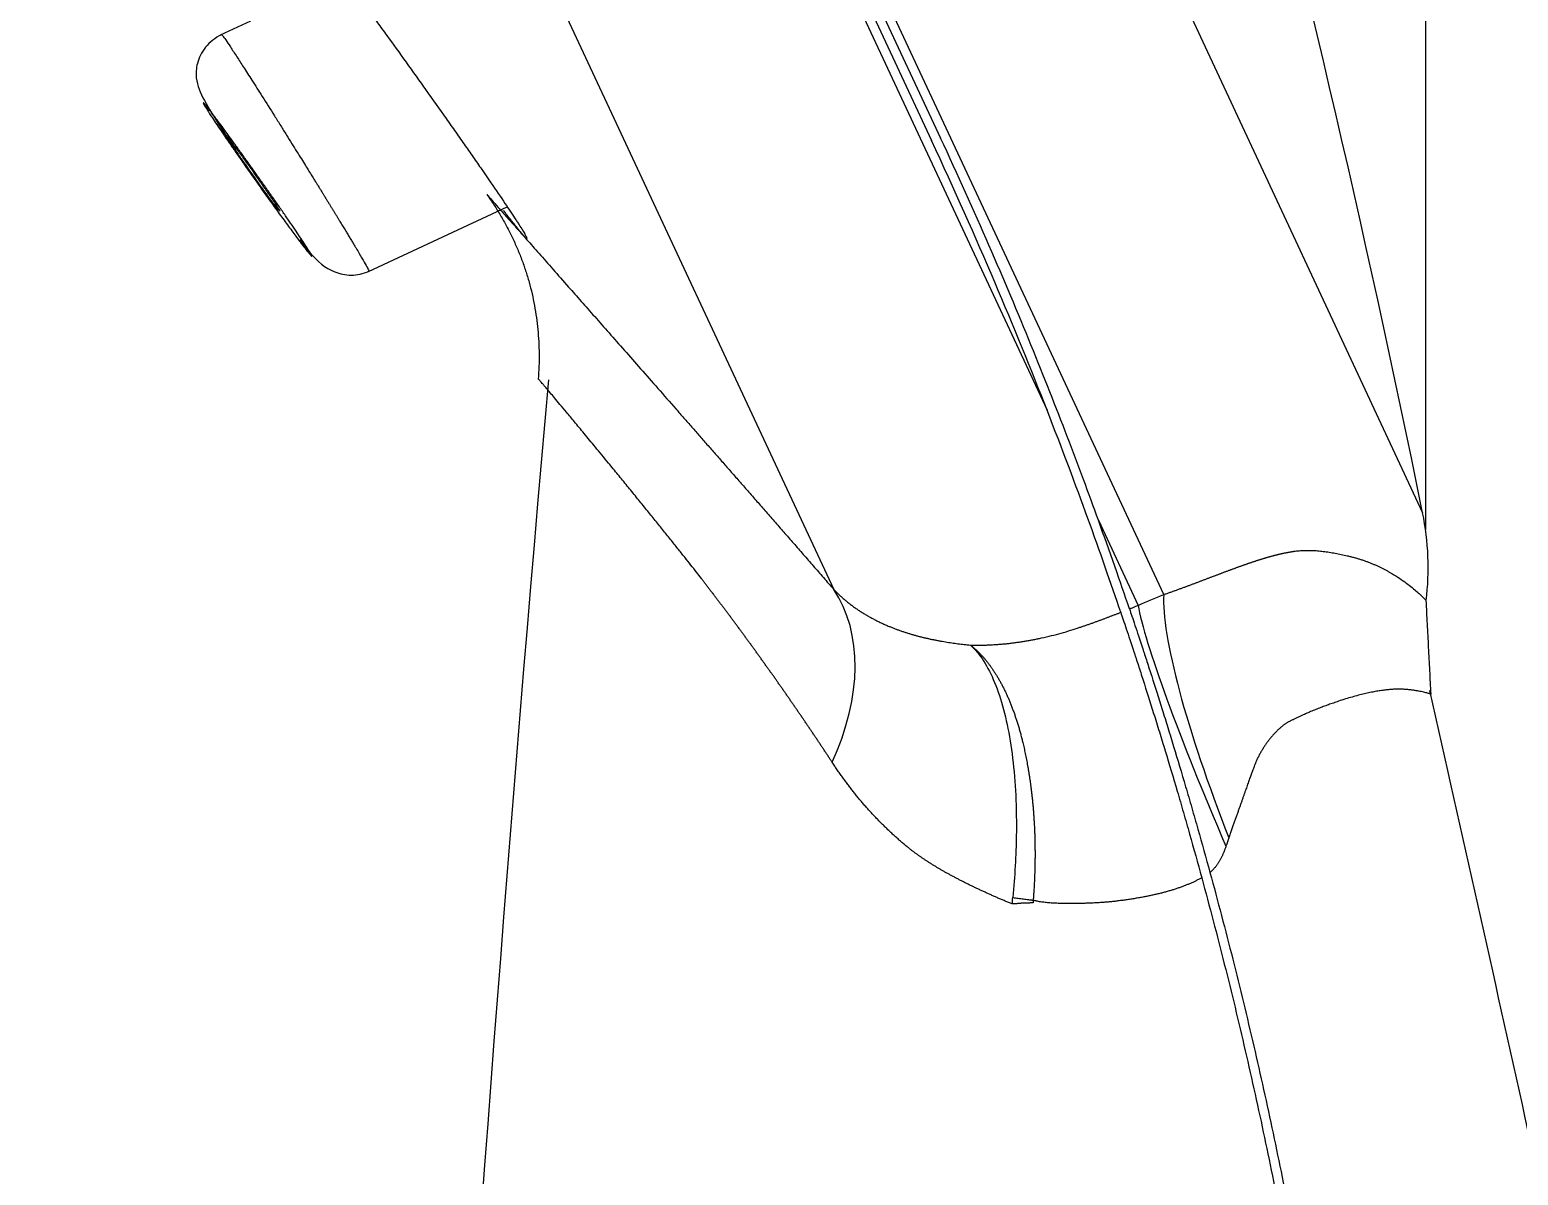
# Model space of a CAD drawing. Header units: millimetres. Extents: x 6110 to 6704, y -2661 to -1821.
# Drawn here: x 6580.166 to 6584.2, y -2181.927 to -2178.821 of the extents above; entities that cross this region are included whole.
import ezdxf

# ---------------------------------------------------------------- set-up
doc = ezdxf.new("R2010")
doc.units = ezdxf.units.MM
doc.header["$LTSCALE"] = 0.1
doc.linetypes.add('HIDDEN2', pattern=[4.7625, 3.175, -1.5875])
doc.layers.add('1', color=4, linetype='HIDDEN2', lineweight=13)
doc.layers.add('DIM', color=3, linetype='Continuous', lineweight=9)

msp = doc.modelspace()

# ---------------------------------------------------------------- hatches: boundary and pattern name
at = {"layer": 'DIM'}
h = msp.add_hatch(dxfattribs=at)
h.set_pattern_fill('ANSI31', color=2)
edge = h.paths.add_edge_path()
edge.add_line((6619.6172, -2595.9805), (6619.6172, -1962.2056))
edge.add_line((6634.6172, -1966.1101), (6619.6172, -1966.1101))
edge.add_line((6634.6172, -2610.9805), (6634.6172, -1966.1101))
edge.add_line((6634.6172, -2610.9805), (6184.4567, -2610.9805))
edge.add_line((6619.6172, -2595.9805), (6184.4567, -2595.9805))
edge.add_line((6184.4567, -2610.9805), (6184.4567, -2595.9805))

# ---------------------------------------------------------------- linework, layer by layer
at = {"layer": '1', "color": 7, "linetype": 'Continuous', "lineweight": -3}
for p, q in [((6571.8778, -2156.0473), (6582.6344, -2179.115)), ((6583.2394, -2180.3526), (6571.9006, -2156.0366)), ((6571.8322, -2156.0685), (6582.9228, -2179.8524)), ((6571.8551, -2156.0578), (6582.61, -2179.1219)), ((6572.8044, -2156.2493), (6583.9407, -2180.131)), ((6571.4142, -2156.8976), (6582.345, -2180.3388)), ((6583.9485, -2174.7181), (6583.9485, -2180.1765)), ((6580.6823, -2178.8365), (6580.6815, -2178.8369)), ((6580.7643, -2178.7982), (6580.6823, -2178.8365)), ((6581.0845, -2179.4765), (6581.4599, -2179.3014)), ((6583.0621, -2180.1511), (6583.1697, -2180.3819))]:
    msp.add_line(p, q, dxfattribs=at)
for centre, radius, start, end in [((6544.7413, -2188.0939), 40, 11.48274, 25), ((6583.2057, -2180.2803), 0.75, 353.2053, 11.4827)]:
    msp.add_arc(centre, radius, start, end, dxfattribs=at)
for centre, major_axis, ratio, start_param, end_param in [((6581.7555, -2180.8), (-0.5657, -0.4924), 0.639145, 2.191927, 3.059711), ((6583.5409, -2180.9992), (-0.2804, 0.6956), 0.161595, 0.317847, 1.523867), ((6583.4712, -2181.0284), (0.2989, -0.6879), 0.080918, 3.456857, 4.686392)]:
    msp.add_ellipse(centre, major_axis=major_axis, ratio=ratio, start_param=start_param, end_param=end_param, dxfattribs=at)
for points, knots in [([(6581.0157, -2178.6762), (6581.0179, -2178.6792), (6581.0201, -2178.6822), (6581.0255, -2178.6893), (6581.0286, -2178.6935), (6581.0349, -2178.702), (6581.0382, -2178.7064), (6581.0549, -2178.729), (6581.0693, -2178.7485), (6581.0924, -2178.7801), (6581.1003, -2178.791), (6581.1126, -2178.8079), (6581.1168, -2178.8136), (6581.1251, -2178.8252), (6581.1294, -2178.831), (6581.1506, -2178.8603), (6581.168, -2178.8845), (6581.1904, -2178.9158), (6581.1949, -2178.9221), (6581.204, -2178.9347), (6581.2086, -2178.9411), (6581.2222, -2178.9602), (6581.2313, -2178.973), (6581.2584, -2179.0111), (6581.2764, -2179.0365), (6581.2988, -2179.0682), (6581.3032, -2179.0745), (6581.3121, -2179.0871), (6581.3164, -2179.0933), (6581.3294, -2179.1118), (6581.3464, -2179.136), (6581.3627, -2179.1593), (6581.3746, -2179.1765), (6581.3785, -2179.1821), (6581.3863, -2179.1934), (6581.3902, -2179.1989), (6581.4091, -2179.2262), (6581.423, -2179.2466), (6581.4359, -2179.2654)], [0, 0, 0, 0, 0.022259, 0.022259, 0.051016, 0.051016, 0.079773, 0.079773, 0.194801, 0.194801, 0.252316, 0.252316, 0.281073, 0.281073, 0.30983, 0.30983, 0.424858, 0.424858, 0.453615, 0.453615, 0.482372, 0.482372, 0.539887, 0.539887, 0.654915, 0.654915, 0.683672, 0.683672, 0.712429, 0.712429, 0.769943, 0.827457, 0.827457, 0.856215, 0.856215, 0.884972, 0.884972, 1, 1, 1, 1]), ([(6580.6862, -2178.8349), (6580.6774, -2178.8391), (6580.6614, -2178.8489), (6580.6418, -2178.8684), (6580.628, -2178.8902), (6580.6174, -2178.9191), (6580.6158, -2178.9532), (6580.6277, -2178.9944), (6580.6569, -2179.0442), (6580.6982, -2179.1099), (6580.7254, -2179.15), (6580.731, -2179.1581)], [0, 0, 0, 0, 0.060859, 0.121411, 0.180332, 0.236905, 0.343507, 0.449457, 0.682178, 0.937207, 1, 1, 1, 1]), ([(6580.6861, -2178.8348), (6580.6861, -2178.8347), (6580.6863, -2178.8345), (6580.6885, -2178.8368), (6580.6964, -2178.8479), (6580.7093, -2178.867), (6580.7259, -2178.8923), (6580.7457, -2178.9229), (6580.7686, -2178.9585), (6580.7966, -2179.0027), (6580.8234, -2179.0451), (6580.8457, -2179.0808), (6580.8615, -2179.1062), (6580.8762, -2179.1298), (6580.8897, -2179.1515), (6580.9019, -2179.1711), (6580.9127, -2179.1886), (6580.9222, -2179.204), (6580.9305, -2179.2171), (6580.9373, -2179.2282), (6580.9429, -2179.2371), (6580.9472, -2179.244), (6580.9503, -2179.2489), (6580.9535, -2179.2542), (6580.9573, -2179.2604), (6580.9621, -2179.2681), (6580.9668, -2179.2757), (6580.9714, -2179.2832), (6580.9759, -2179.2906), (6580.9803, -2179.2978), (6580.9846, -2179.3048), (6580.9888, -2179.3117), (6580.993, -2179.3185), (6580.997, -2179.3251), (6581.0009, -2179.3316), (6581.0048, -2179.3379), (6581.0085, -2179.344), (6581.0122, -2179.35), (6581.0157, -2179.3559), (6581.0191, -2179.3615), (6581.0225, -2179.3671), (6581.0257, -2179.3724), (6581.0289, -2179.3777), (6581.0319, -2179.3827), (6581.0349, -2179.3876), (6581.0378, -2179.3924), (6581.0405, -2179.397), (6581.0432, -2179.4014), (6581.0457, -2179.4057), (6581.0482, -2179.4099), (6581.0498, -2179.4125), (6581.0506, -2179.4139)], [0, 0, 0, 0, 0.004611, 0.064532, 0.125942, 0.188857, 0.253294, 0.306747, 0.366005, 0.431071, 0.501945, 0.536462, 0.568417, 0.597811, 0.624643, 0.648912, 0.670619, 0.689763, 0.706344, 0.720362, 0.731816, 0.740707, 0.747034, 0.750798, 0.761066, 0.771254, 0.781362, 0.79139, 0.801338, 0.811205, 0.820993, 0.830701, 0.840329, 0.849877, 0.859345, 0.868733, 0.878042, 0.88727, 0.896419, 0.905488, 0.914478, 0.923388, 0.932218, 0.940969, 0.94964, 0.958232, 0.966744, 0.975177, 0.983531, 0.991805, 1, 1, 1, 1]), ([(6580.9062, -2179.3948), (6580.9025, -2179.3893), (6580.8947, -2179.3775), (6580.8809, -2179.3573), (6580.8655, -2179.3348), (6580.8488, -2179.3106), (6580.831, -2179.285), (6580.8124, -2179.2585), (6580.7934, -2179.2316), (6580.7742, -2179.2045), (6580.7553, -2179.1779), (6580.7367, -2179.1521), (6580.719, -2179.1275), (6580.7023, -2179.1046), (6580.687, -2179.0837), (6580.6733, -2179.0653), (6580.6614, -2179.0496), (6580.6516, -2179.0368), (6580.6441, -2179.0273), (6580.6381, -2179.0204), (6580.6354, -2179.0183), (6580.6382, -2179.0243), (6580.6466, -2179.0381), (6580.6589, -2179.0571), (6580.6726, -2179.0778), (6580.6863, -2179.0981), (6580.7016, -2179.1206), (6580.7155, -2179.1408), (6580.7242, -2179.1534), (6580.7272, -2179.1576)], [0, 0, 0, 0, 0.035207, 0.070143, 0.105411, 0.140641, 0.175525, 0.210649, 0.245897, 0.280784, 0.315887, 0.351135, 0.386025, 0.421139, 0.456376, 0.491251, 0.526378, 0.561639, 0.596488, 0.631583, 0.684257, 0.736732, 0.789435, 0.842119, 0.877211, 0.912104, 0.947437, 0.982494, 1, 1, 1, 1]), ([(6580.6967, -2179.1056), (6580.6967, -2179.1056), (6580.6967, -2179.1056), (6580.6969, -2179.1057), (6580.6971, -2179.1058), (6580.6979, -2179.1066), (6580.6984, -2179.1071), (6580.7002, -2179.1092), (6580.7018, -2179.1112), (6580.705, -2179.1152), (6580.7062, -2179.1167), (6580.7087, -2179.12), (6580.7114, -2179.1236), (6580.7144, -2179.1277), (6580.7177, -2179.132), (6580.7194, -2179.1343), (6580.7248, -2179.1416), (6580.7287, -2179.1469), (6580.7348, -2179.1553), (6580.7369, -2179.1583), (6580.7402, -2179.1628), (6580.7413, -2179.1643), (6580.7435, -2179.1674), (6580.7446, -2179.1689), (6580.7503, -2179.1767), (6580.7549, -2179.1832), (6580.7619, -2179.1931), (6580.7643, -2179.1964), (6580.7691, -2179.2032), (6580.7715, -2179.2065), (6580.7786, -2179.2166), (6580.7833, -2179.2233), (6580.7891, -2179.2316), (6580.7903, -2179.2333), (6580.7926, -2179.2365), (6580.796, -2179.2414), (6580.8015, -2179.2493), (6580.8057, -2179.2554), (6580.8098, -2179.2614), (6580.8118, -2179.2643), (6580.8176, -2179.2728), (6580.8212, -2179.2781), (6580.8245, -2179.2829)], [0, 0, 0, 0, 0.007757, 0.007757, 0.0491, 0.0491, 0.090444, 0.090444, 0.173131, 0.173131, 0.214474, 0.214474, 0.255817, 0.297161, 0.297161, 0.338504, 0.338504, 0.421191, 0.421191, 0.462535, 0.462535, 0.483207, 0.483207, 0.503878, 0.503878, 0.586565, 0.586565, 0.627909, 0.627909, 0.669252, 0.669252, 0.751939, 0.751939, 0.772611, 0.772611, 0.793283, 0.834626, 0.87597, 0.87597, 0.917313, 0.917313, 1, 1, 1, 1]), ([(6580.8408, -2179.3107), (6580.8402, -2179.31), (6580.8396, -2179.3092), (6580.838, -2179.3073), (6580.8361, -2179.305), (6580.8338, -2179.302), (6580.8313, -2179.2987), (6580.8299, -2179.2969), (6580.8255, -2179.2912), (6580.8223, -2179.2868), (6580.8169, -2179.2796), (6580.815, -2179.277), (6580.8111, -2179.2717), (6580.8091, -2179.269), (6580.8029, -2179.2605), (6580.7986, -2179.2546), (6580.7918, -2179.2452), (6580.7895, -2179.2419), (6580.7849, -2179.2355), (6580.7802, -2179.229), (6580.7755, -2179.2223), (6580.7708, -2179.2156), (6580.7683, -2179.2122), (6580.7612, -2179.2021), (6580.7565, -2179.1954), (6580.7496, -2179.1855), (6580.7473, -2179.1822), (6580.7428, -2179.1757), (6580.7406, -2179.1725), (6580.7341, -2179.1632), (6580.73, -2179.1572), (6580.7242, -2179.1488), (6580.7224, -2179.146), (6580.7188, -2179.1408), (6580.7171, -2179.1382), (6580.7123, -2179.1311), (6580.7094, -2179.1268), (6580.7063, -2179.122), (6580.7057, -2179.1211), (6580.7046, -2179.1193), (6580.703, -2179.1168), (6580.7007, -2179.1132), (6580.6993, -2179.1109), (6580.6985, -2179.1095), (6580.6982, -2179.109), (6580.6979, -2179.1084), (6580.6978, -2179.1083), (6580.6977, -2179.1081)], [0, 0, 0, 0, 0.032033, 0.032033, 0.068269, 0.104505, 0.104505, 0.140741, 0.140741, 0.213213, 0.213213, 0.249449, 0.249449, 0.285685, 0.285685, 0.358158, 0.358158, 0.394394, 0.394394, 0.43063, 0.466866, 0.466866, 0.503102, 0.503102, 0.575574, 0.575574, 0.61181, 0.61181, 0.648046, 0.648046, 0.720518, 0.720518, 0.756754, 0.756754, 0.79299, 0.79299, 0.865462, 0.865462, 0.88358, 0.88358, 0.901698, 0.937934, 0.97417, 0.97417, 0.992288, 0.992288, 1, 1, 1, 1]), ([(6583.0621, -2180.1511), (6583.0362, -2180.0793), (6582.9801, -2179.9281), (6582.9146, -2179.7622), (6582.8441, -2179.5892), (6582.8062, -2179.4992), (6582.7247, -2179.3122), (6582.6812, -2179.2153), (6582.6344, -2179.115)], [0, 0, 0, 0, 0.25, 0.5, 0.5, 0.75, 0.75, 1, 1, 1, 1]), ([(6580.7272, -2179.1576), (6580.7301, -2179.1618), (6580.739, -2179.1747), (6580.7575, -2179.2012), (6580.783, -2179.2374), (6580.8117, -2179.2776), (6580.8394, -2179.3161), (6580.8649, -2179.3511), (6580.8876, -2179.3817), (6580.9041, -2179.4036), (6580.9157, -2179.4184), (6580.9232, -2179.4278), (6580.9284, -2179.4338), (6580.9311, -2179.4363), (6580.9312, -2179.435), (6580.9287, -2179.4301), (6580.9237, -2179.4219), (6580.9163, -2179.4101), (6580.9098, -2179.4002), (6580.9062, -2179.3948)], [0, 0, 0, 0, 0.025372, 0.076925, 0.153722, 0.230641, 0.307543, 0.384419, 0.461354, 0.53823, 0.589661, 0.640677, 0.692157, 0.743531, 0.794515, 0.845993, 0.897414, 0.948456, 1, 1, 1, 1]), ([(6582.9228, -2179.8524), (6582.88, -2179.743), (6582.833, -2179.6272), (6582.7291, -2179.3835), (6582.6724, -2179.2556), (6582.61, -2179.1219)], [0, 0, 0, 0, 0.5, 0.5, 1, 1, 1, 1]), ([(6580.7472, -2179.1821), (6580.7483, -2179.1837), (6580.7621, -2179.2039), (6580.7852, -2179.2368), (6580.8066, -2179.2672), (6580.8149, -2179.2789)], [0, 0, 0, 0, 0.050047, 0.630461, 1, 1, 1, 1]), ([(6581.405, -2179.2681), (6581.405, -2179.2681), (6581.405, -2179.2681), (6581.4073, -2179.2706), (6581.4176, -2179.2823), (6581.4348, -2179.3018), (6581.4574, -2179.3274), (6581.4836, -2179.3571), (6581.5124, -2179.3896), (6581.5455, -2179.4272), (6581.5833, -2179.47), (6581.6219, -2179.5138), (6581.6601, -2179.5571), (6581.6966, -2179.5986), (6581.7356, -2179.6429), (6581.7771, -2179.69), (6581.8212, -2179.7402), (6581.8679, -2179.7933), (6581.9042, -2179.8347), (6581.9281, -2179.862), (6581.9387, -2179.874), (6581.9494, -2179.8862), (6581.9601, -2179.8984), (6581.971, -2179.9108), (6581.9819, -2179.9233), (6581.993, -2179.9359), (6582.0041, -2179.9486), (6582.0154, -2179.9614), (6582.0267, -2179.9744), (6582.0382, -2179.9875), (6582.0497, -2180.0006), (6582.0614, -2180.0139), (6582.0731, -2180.0274), (6582.085, -2180.0409), (6582.097, -2180.0546), (6582.109, -2180.0684), (6582.1212, -2180.0823), (6582.1335, -2180.0964), (6582.1459, -2180.1105), (6582.1584, -2180.1248), (6582.171, -2180.1393), (6582.1837, -2180.1538), (6582.1965, -2180.1685), (6582.2095, -2180.1833), (6582.2225, -2180.1983), (6582.2357, -2180.2133), (6582.2489, -2180.2285), (6582.2623, -2180.2439), (6582.2758, -2180.2594), (6582.2894, -2180.275), (6582.3031, -2180.2907), (6582.317, -2180.3066), (6582.3309, -2180.3226), (6582.3403, -2180.3334), (6582.345, -2180.3388)], [0, 0, 0, 0, 0.001152, 0.064181, 0.126761, 0.189226, 0.251904, 0.302224, 0.352072, 0.401603, 0.450969, 0.500321, 0.536603, 0.5726, 0.608367, 0.643961, 0.679438, 0.714855, 0.750267, 0.757535, 0.764789, 0.77203, 0.779259, 0.786476, 0.793682, 0.800876, 0.80806, 0.815234, 0.822399, 0.829555, 0.836702, 0.843841, 0.850973, 0.858098, 0.865217, 0.87233, 0.879437, 0.88654, 0.893638, 0.900733, 0.907825, 0.914914, 0.922002, 0.929088, 0.936173, 0.943258, 0.950343, 0.957429, 0.964517, 0.971607, 0.978699, 0.985795, 0.992895, 1, 1, 1, 1]), ([(6581.4359, -2179.2654), (6581.4487, -2179.2842), (6581.46, -2179.301), (6581.4747, -2179.3232), (6581.4792, -2179.3301), (6581.4844, -2179.338), (6581.4854, -2179.3396), (6581.4874, -2179.3427), (6581.4884, -2179.3442), (6581.4912, -2179.3485), (6581.493, -2179.3513), (6581.5012, -2179.3643), (6581.5061, -2179.3723), (6581.5099, -2179.3793), (6581.5106, -2179.3805), (6581.5117, -2179.3827), (6581.5121, -2179.3836), (6581.513, -2179.3859), (6581.5132, -2179.3868), (6581.5129, -2179.3871), (6581.5129, -2179.3871), (6581.5129, -2179.3871)], [0, 0, 0, 0, 0.248315, 0.248315, 0.372473, 0.372473, 0.403512, 0.403512, 0.434551, 0.434551, 0.49663, 0.49663, 0.744945, 0.744945, 0.807024, 0.807024, 0.869103, 0.869103, 0.99326, 0.99326, 1, 1, 1, 1]), ([(6580.8245, -2179.2829), (6580.8277, -2179.2878), (6580.8306, -2179.2921), (6580.8343, -2179.2977), (6580.8354, -2179.2994), (6580.8375, -2179.3026), (6580.8384, -2179.3041), (6580.8408, -2179.308), (6580.842, -2179.3099), (6580.8428, -2179.3116), (6580.8429, -2179.3118), (6580.8432, -2179.3123), (6580.8433, -2179.3125), (6580.8434, -2179.3129), (6580.8434, -2179.3131), (6580.8433, -2179.3131)], [0, 0, 0, 0, 0.256776, 0.256776, 0.385164, 0.385164, 0.513552, 0.513552, 0.770327, 0.770327, 0.834521, 0.834521, 0.898715, 0.898715, 1, 1, 1, 1]), ([(6581.5049, -2179.38), (6581.504, -2179.379), (6581.5031, -2179.378), (6581.5008, -2179.3754), (6581.4995, -2179.3738), (6581.495, -2179.3684), (6581.4882, -2179.3601), (6581.4797, -2179.3495), (6581.4728, -2179.3406), (6581.4703, -2179.3375), (6581.4653, -2179.331), (6581.4627, -2179.3276), (6581.4568, -2179.32), (6581.4534, -2179.3156), (6581.45, -2179.3111)], [0, 0, 0, 0, 0.085712, 0.085712, 0.197319, 0.197319, 0.420533, 0.643747, 0.643747, 0.755353, 0.755353, 0.86696, 0.86696, 1, 1, 1, 1]), ([(6580.8984, -2179.3904), (6580.9072, -2179.4036), (6580.936, -2179.4397), (6580.975, -2179.476), (6581.0288, -2179.4884), (6581.0612, -2179.4849), (6581.0772, -2179.4795), (6581.0852, -2179.4759)], [0, 0, 0, 0, 0.202519, 0.612161, 0.807941, 0.904947, 1, 1, 1, 1]), ([(6581.0506, -2179.4139), (6581.0566, -2179.4239), (6581.0671, -2179.4419), (6581.0783, -2179.4615), (6581.0846, -2179.4734), (6581.0856, -2179.4761), (6581.0852, -2179.4761), (6581.0852, -2179.4761)], [0, 0, 0, 0, 0.250352, 0.499076, 0.746257, 0.991984, 1, 1, 1, 1]), ([(6581.5715, -2179.7703), (6581.3615, -2182.161), (6581.0222, -2187.3763), (6580.9175, -2195.4369), (6581.2192, -2203.8524), (6581.7036, -2209.4176), (6582.0107, -2212.1609)], [0, 0, 0, 0, 0.221728, 0.483353, 0.744982, 1, 1, 1, 1]), ([(6582.3406, -2180.8074), (6582.3389, -2180.8049), (6582.3356, -2180.7998), (6582.3306, -2180.7921), (6582.3255, -2180.7845), (6582.3205, -2180.7768), (6582.3154, -2180.7691), (6582.3103, -2180.7615), (6582.3052, -2180.7538), (6582.3001, -2180.7461), (6582.2949, -2180.7384), (6582.2898, -2180.7307), (6582.2846, -2180.723), (6582.2794, -2180.7153), (6582.2742, -2180.7076), (6582.269, -2180.7), (6582.2638, -2180.6923), (6582.2586, -2180.6846), (6582.2533, -2180.6769), (6582.248, -2180.6692), (6582.2427, -2180.6615), (6582.2375, -2180.6538), (6582.2321, -2180.6461), (6582.2268, -2180.6384), (6582.2215, -2180.6307), (6582.2162, -2180.623), (6582.2108, -2180.6153), (6582.2054, -2180.6076), (6582.2001, -2180.6), (6582.1947, -2180.5923), (6582.1893, -2180.5846), (6582.1839, -2180.577), (6582.1785, -2180.5693), (6582.173, -2180.5617), (6582.1676, -2180.554), (6582.1622, -2180.5464), (6582.1567, -2180.5388), (6582.1513, -2180.5311), (6582.1458, -2180.5235), (6582.1403, -2180.5159), (6582.1349, -2180.5083), (6582.1294, -2180.5007), (6582.1239, -2180.4932), (6582.1184, -2180.4856), (6582.1129, -2180.4781), (6582.1074, -2180.4705), (6582.1019, -2180.463), (6582.0964, -2180.4555), (6582.0909, -2180.448), (6582.0854, -2180.4405), (6582.0798, -2180.433), (6582.0743, -2180.4256), (6582.0688, -2180.4181), (6582.0633, -2180.4107), (6582.0578, -2180.4033), (6582.0522, -2180.3959), (6582.0467, -2180.3886), (6582.0412, -2180.3812), (6582.0357, -2180.3739), (6582.0301, -2180.3666), (6582.0246, -2180.3593), (6582.0191, -2180.352), (6582.0136, -2180.3448), (6582.0081, -2180.3376), (6582.0026, -2180.3304), (6581.9971, -2180.3232), (6581.9916, -2180.3161), (6581.9835, -2180.3056), (6581.9722, -2180.291), (6581.9571, -2180.2718), (6581.9403, -2180.2505), (6581.9218, -2180.2273), (6581.9018, -2180.2022), (6581.8804, -2180.1756), (6581.8578, -2180.1475), (6581.8341, -2180.1183), (6581.8097, -2180.0882), (6581.7846, -2180.0574), (6581.7593, -2180.0264), (6581.7299, -2179.9906), (6581.6988, -2179.9528), (6581.6682, -2179.9157), (6581.6424, -2179.8844), (6581.6208, -2179.8584), (6581.6029, -2179.837), (6581.5884, -2179.8196), (6581.5767, -2179.8057), (6581.5675, -2179.7948), (6581.5604, -2179.7865), (6581.555, -2179.7803), (6581.5511, -2179.7758), (6581.5483, -2179.7726), (6581.5464, -2179.7705), (6581.5452, -2179.7693), (6581.5445, -2179.7686), (6581.5443, -2179.7683), (6581.5442, -2179.7683), (6581.5442, -2179.7683)], [0, 0, 0, 0, 0.003176, 0.006368, 0.009577, 0.012803, 0.016045, 0.019304, 0.02258, 0.025874, 0.029184, 0.032512, 0.035857, 0.039219, 0.0426, 0.045998, 0.049414, 0.052848, 0.0563, 0.05977, 0.063259, 0.066766, 0.070292, 0.073837, 0.0774, 0.080983, 0.084585, 0.088205, 0.091846, 0.095505, 0.099184, 0.102883, 0.106602, 0.11034, 0.114098, 0.117877, 0.121676, 0.125495, 0.129334, 0.133194, 0.137074, 0.140976, 0.144898, 0.148841, 0.152805, 0.15679, 0.160796, 0.164824, 0.168873, 0.172943, 0.177036, 0.18115, 0.185285, 0.189443, 0.193623, 0.197825, 0.202049, 0.206295, 0.210564, 0.214855, 0.219169, 0.223506, 0.227865, 0.232247, 0.236652, 0.24108, 0.245532, 0.250006, 0.260875, 0.273483, 0.287856, 0.304022, 0.32201, 0.341849, 0.36357, 0.387198, 0.41276, 0.440275, 0.469761, 0.501224, 0.54966, 0.595983, 0.640057, 0.681777, 0.721077, 0.757916, 0.792272, 0.824133, 0.853502, 0.880391, 0.90482, 0.926815, 0.946407, 0.963636, 0.978562, 0.991225, 1, 1, 1, 1]), ([(6583.1226, -2180.4008), (6583.0961, -2180.3225), (6583.0666, -2180.2375), (6583.0003, -2180.0546), (6582.9636, -2179.9566), (6582.9228, -2179.8524)], [0, 0, 0, 0, 0.5, 0.5, 1, 1, 1, 1]), ([(6583.2394, -2180.3526), (6583.2408, -2180.3521), (6583.2437, -2180.3511), (6583.248, -2180.3496), (6583.2523, -2180.348), (6583.2566, -2180.3465), (6583.2608, -2180.345), (6583.2651, -2180.3435), (6583.2693, -2180.342), (6583.2735, -2180.3405), (6583.2776, -2180.3389), (6583.2818, -2180.3374), (6583.2859, -2180.3359), (6583.29, -2180.3344), (6583.2941, -2180.3329), (6583.2982, -2180.3314), (6583.3022, -2180.3299), (6583.3062, -2180.3284), (6583.3103, -2180.3269), (6583.3142, -2180.3254), (6583.3182, -2180.3239), (6583.3222, -2180.3224), (6583.3261, -2180.321), (6583.33, -2180.3195), (6583.3339, -2180.318), (6583.3378, -2180.3166), (6583.3416, -2180.3151), (6583.3454, -2180.3136), (6583.3492, -2180.3122), (6583.353, -2180.3108), (6583.3568, -2180.3093), (6583.3606, -2180.3079), (6583.3643, -2180.3065), (6583.368, -2180.3051), (6583.3717, -2180.3037), (6583.3754, -2180.3023), (6583.379, -2180.3009), (6583.3826, -2180.2995), (6583.3863, -2180.2982), (6583.3898, -2180.2968), (6583.3934, -2180.2954), (6583.397, -2180.2941), (6583.4005, -2180.2928), (6583.404, -2180.2914), (6583.4075, -2180.2901), (6583.411, -2180.2888), (6583.4145, -2180.2875), (6583.4179, -2180.2863), (6583.4213, -2180.285), (6583.4247, -2180.2837), (6583.4281, -2180.2825), (6583.4315, -2180.2813), (6583.4348, -2180.28), (6583.4381, -2180.2788), (6583.4415, -2180.2776), (6583.4448, -2180.2764), (6583.448, -2180.2753), (6583.4513, -2180.2741), (6583.4545, -2180.273), (6583.4577, -2180.2718), (6583.4609, -2180.2707), (6583.4641, -2180.2696), (6583.4673, -2180.2685), (6583.4704, -2180.2674), (6583.4736, -2180.2663), (6583.4767, -2180.2653), (6583.4798, -2180.2642), (6583.4828, -2180.2632), (6583.4859, -2180.2622), (6583.489, -2180.2612), (6583.492, -2180.2602), (6583.495, -2180.2592), (6583.498, -2180.2583), (6583.501, -2180.2574), (6583.5039, -2180.2564), (6583.5069, -2180.2555), (6583.5098, -2180.2546), (6583.5127, -2180.2538), (6583.5156, -2180.2529), (6583.5185, -2180.2521), (6583.5213, -2180.2512), (6583.5242, -2180.2504), (6583.527, -2180.2496), (6583.5298, -2180.2488), (6583.5326, -2180.2481), (6583.5354, -2180.2473), (6583.5381, -2180.2466), (6583.5409, -2180.2459), (6583.5436, -2180.2452), (6583.5463, -2180.2445), (6583.549, -2180.2438), (6583.5517, -2180.2432), (6583.5544, -2180.2426), (6583.5571, -2180.242), (6583.5597, -2180.2414), (6583.5623, -2180.2408), (6583.565, -2180.2402), (6583.5675, -2180.2397), (6583.5701, -2180.2392), (6583.5727, -2180.2387), (6583.5753, -2180.2382), (6583.5778, -2180.2377), (6583.5803, -2180.2373), (6583.5828, -2180.2368), (6583.5853, -2180.2364), (6583.5878, -2180.236), (6583.5903, -2180.2356), (6583.5928, -2180.2353), (6583.5969, -2180.2347), (6583.6026, -2180.234), (6583.61, -2180.2334), (6583.6175, -2180.233), (6583.625, -2180.2328), (6583.6326, -2180.2328), (6583.6403, -2180.2329), (6583.6481, -2180.2333), (6583.6559, -2180.2339), (6583.6638, -2180.2346), (6583.6717, -2180.2355), (6583.6797, -2180.2366), (6583.6878, -2180.2378), (6583.6958, -2180.2391), (6583.7039, -2180.2405), (6583.712, -2180.2421), (6583.7201, -2180.2438), (6583.7282, -2180.2455), (6583.7369, -2180.2475), (6583.7459, -2180.2496), (6583.7552, -2180.2521), (6583.7643, -2180.2547), (6583.7732, -2180.2575), (6583.7819, -2180.2604), (6583.7903, -2180.2634), (6583.7986, -2180.2666), (6583.8066, -2180.2699), (6583.8144, -2180.2733), (6583.8221, -2180.2768), (6583.8295, -2180.2804), (6583.8367, -2180.284), (6583.8437, -2180.2878), (6583.8505, -2180.2916), (6583.8626, -2180.2986), (6583.8787, -2180.3089), (6583.897, -2180.3219), (6583.9129, -2180.3343), (6583.9261, -2180.3455), (6583.9367, -2180.3552), (6583.9445, -2180.3628), (6583.9493, -2180.3678), (6583.9504, -2180.369), (6583.9504, -2180.369), (6583.9504, -2180.369)], [0, 0, 0, 0, 0.001087, 0.002174, 0.003262, 0.00435, 0.005439, 0.006529, 0.00762, 0.008712, 0.009806, 0.010901, 0.011997, 0.013096, 0.014196, 0.015299, 0.016404, 0.017511, 0.018621, 0.019734, 0.02085, 0.021968, 0.02309, 0.024215, 0.025343, 0.026475, 0.027611, 0.02875, 0.029894, 0.031042, 0.032193, 0.03335, 0.03451, 0.035676, 0.036846, 0.038021, 0.039201, 0.040386, 0.041576, 0.042772, 0.043973, 0.04518, 0.046392, 0.047611, 0.048835, 0.050065, 0.051301, 0.052544, 0.053793, 0.055048, 0.05631, 0.057578, 0.058853, 0.060135, 0.061424, 0.06272, 0.064023, 0.065333, 0.066651, 0.067975, 0.069308, 0.070647, 0.071995, 0.07335, 0.074712, 0.076083, 0.077461, 0.078848, 0.080242, 0.081645, 0.083055, 0.084474, 0.085902, 0.087337, 0.088781, 0.090234, 0.091695, 0.093165, 0.094644, 0.096131, 0.097627, 0.099132, 0.100646, 0.102169, 0.103701, 0.105242, 0.106792, 0.108351, 0.109919, 0.111497, 0.113084, 0.114681, 0.116287, 0.117902, 0.119527, 0.121161, 0.122806, 0.124459, 0.126123, 0.127796, 0.129478, 0.131171, 0.132874, 0.134586, 0.136308, 0.13804, 0.139783, 0.141535, 0.143297, 0.14868, 0.154359, 0.160335, 0.166609, 0.173182, 0.180055, 0.187228, 0.194703, 0.202478, 0.210555, 0.218933, 0.227613, 0.236596, 0.24588, 0.255466, 0.265355, 0.275545, 0.286038, 0.298813, 0.311799, 0.324998, 0.338408, 0.352031, 0.365867, 0.379916, 0.394179, 0.408657, 0.423349, 0.438256, 0.453379, 0.468717, 0.484272, 0.500043, 0.555296, 0.612558, 0.671845, 0.733171, 0.796554, 0.86201, 0.929557, 0.999211, 1, 1, 1, 1]), ([(6582.345, -2180.3388), (6582.3462, -2180.34), (6582.3485, -2180.3425), (6582.3521, -2180.3461), (6582.3558, -2180.3496), (6582.3594, -2180.3532), (6582.3632, -2180.3566), (6582.3669, -2180.3601), (6582.3708, -2180.3635), (6582.3746, -2180.3668), (6582.3785, -2180.3701), (6582.3825, -2180.3733), (6582.3865, -2180.3765), (6582.3905, -2180.3796), (6582.3946, -2180.3827), (6582.3988, -2180.3858), (6582.4029, -2180.3888), (6582.4071, -2180.3917), (6582.4127, -2180.3954), (6582.4196, -2180.3999), (6582.428, -2180.4051), (6582.4366, -2180.4102), (6582.4454, -2180.4152), (6582.4544, -2180.42), (6582.4636, -2180.4247), (6582.473, -2180.4293), (6582.4827, -2180.4337), (6582.492, -2180.4377), (6582.5009, -2180.4414), (6582.5094, -2180.4447), (6582.5179, -2180.4479), (6582.5265, -2180.451), (6582.535, -2180.4539), (6582.5436, -2180.4566), (6582.5522, -2180.4593), (6582.5609, -2180.4618), (6582.5695, -2180.4642), (6582.5782, -2180.4665), (6582.5868, -2180.4687), (6582.5955, -2180.4707), (6582.6042, -2180.4727), (6582.6128, -2180.4745), (6582.6214, -2180.4762), (6582.6301, -2180.4779), (6582.6387, -2180.4794), (6582.6473, -2180.4808), (6582.6559, -2180.4822), (6582.6644, -2180.4835), (6582.673, -2180.4847), (6582.6815, -2180.4858), (6582.6899, -2180.4868), (6582.6984, -2180.4878), (6582.7068, -2180.4887), (6582.7124, -2180.4892), (6582.7152, -2180.4895)], [0, 0, 0, 0, 0.014639, 0.029287, 0.043943, 0.058607, 0.073279, 0.08796, 0.102649, 0.117345, 0.13205, 0.146764, 0.161485, 0.176215, 0.190953, 0.205699, 0.220453, 0.235216, 0.249987, 0.277892, 0.305763, 0.333602, 0.361409, 0.389185, 0.416931, 0.444648, 0.472337, 0.499999, 0.523283, 0.54623, 0.568842, 0.591118, 0.61306, 0.63467, 0.655949, 0.676897, 0.697518, 0.717811, 0.73778, 0.757426, 0.776751, 0.795758, 0.814447, 0.832823, 0.850888, 0.868644, 0.886095, 0.903244, 0.920094, 0.936649, 0.952913, 0.96889, 0.984584, 1, 1, 1, 1]), ([(6582.7152, -2180.4895), (6582.7172, -2180.4895), (6582.721, -2180.4896), (6582.7268, -2180.4897), (6582.7326, -2180.4898), (6582.7383, -2180.4898), (6582.7441, -2180.4897), (6582.7498, -2180.4896), (6582.7556, -2180.4895), (6582.7613, -2180.4893), (6582.767, -2180.4891), (6582.7726, -2180.4888), (6582.7783, -2180.4885), (6582.7839, -2180.4881), (6582.7896, -2180.4877), (6582.7952, -2180.4873), (6582.8007, -2180.4868), (6582.8063, -2180.4863), (6582.8119, -2180.4858), (6582.8174, -2180.4852), (6582.8229, -2180.4846), (6582.8284, -2180.4839), (6582.8338, -2180.4832), (6582.8393, -2180.4825), (6582.8447, -2180.4817), (6582.8501, -2180.4809), (6582.8554, -2180.4801), (6582.8608, -2180.4793), (6582.8661, -2180.4784), (6582.8714, -2180.4775), (6582.8767, -2180.4765), (6582.8819, -2180.4756), (6582.8871, -2180.4746), (6582.8923, -2180.4735), (6582.8975, -2180.4725), (6582.9026, -2180.4714), (6582.9151, -2180.4687), (6582.9346, -2180.4642), (6582.9611, -2180.4572), (6582.9868, -2180.4497), (6583.0065, -2180.4433), (6583.0205, -2180.4386), (6583.029, -2180.4357), (6583.0374, -2180.4328), (6583.0457, -2180.4298), (6583.0538, -2180.4269), (6583.0619, -2180.4239), (6583.0699, -2180.421), (6583.0777, -2180.4181), (6583.0855, -2180.4151), (6583.0931, -2180.4122), (6583.1006, -2180.4093), (6583.108, -2180.4064), (6583.1154, -2180.4036), (6583.1202, -2180.4017), (6583.1226, -2180.4008)], [0, 0, 0, 0, 0.015989, 0.031874, 0.047655, 0.063333, 0.078907, 0.094378, 0.109746, 0.125011, 0.140172, 0.155231, 0.170187, 0.18504, 0.19979, 0.214438, 0.228984, 0.243427, 0.257769, 0.272009, 0.286147, 0.300183, 0.314118, 0.327952, 0.341685, 0.355317, 0.368848, 0.382279, 0.395609, 0.40884, 0.421971, 0.435002, 0.447933, 0.460766, 0.4735, 0.486135, 0.498672, 0.565079, 0.628759, 0.689754, 0.748111, 0.768262, 0.78805, 0.807483, 0.826566, 0.845307, 0.863713, 0.881793, 0.899556, 0.91701, 0.934164, 0.95103, 0.967617, 0.983936, 1, 1, 1, 1]), ([(6583.1226, -2180.4008), (6583.1267, -2180.4129), (6583.1318, -2180.4279), (6583.1436, -2180.4635), (6583.1505, -2180.4841), (6583.1591, -2180.5105), (6583.1601, -2180.5135), (6583.1621, -2180.5195), (6583.1651, -2180.5286), (6583.1723, -2180.5507), (6583.1788, -2180.5708), (6583.1922, -2180.6127), (6583.2017, -2180.6428), (6583.2143, -2180.6831), (6583.2169, -2180.6913), (6583.222, -2180.7079), (6583.2246, -2180.7162), (6583.2324, -2180.7416), (6583.2377, -2180.7588), (6583.2537, -2180.8116), (6583.2646, -2180.848), (6583.2785, -2180.8953), (6583.2813, -2180.9048), (6583.2869, -2180.9241), (6583.2897, -2180.9338), (6583.298, -2180.9628), (6583.3036, -2180.9823), (6583.3202, -2181.041), (6583.3312, -2181.0805), (6583.342, -2181.1205)], [0, 0, 0, 0, 0.125, 0.125, 0.25, 0.25, 0.265625, 0.265625, 0.28125, 0.3125, 0.375, 0.375, 0.5, 0.5, 0.53125, 0.53125, 0.5625, 0.5625, 0.625, 0.625, 0.75, 0.75, 0.78125, 0.78125, 0.8125, 0.8125, 0.875, 0.875, 1, 1, 1, 1]), ([(6583.1462, -2180.3914), (6583.1475, -2180.3909), (6583.1501, -2180.3899), (6583.154, -2180.3883), (6583.158, -2180.3867), (6583.1619, -2180.3851), (6583.1658, -2180.3835), (6583.1684, -2180.3825), (6583.1697, -2180.3819)], [0, 0, 0, 0, 0.166243, 0.332614, 0.499143, 0.665863, 0.832805, 1, 1, 1, 1]), ([(6583.1462, -2180.3914), (6583.1502, -2180.4035), (6583.1553, -2180.4184), (6583.1671, -2180.4538), (6583.1739, -2180.4742), (6583.1825, -2180.5004), (6583.1834, -2180.5034), (6583.1854, -2180.5093), (6583.1884, -2180.5184), (6583.1955, -2180.5404), (6583.202, -2180.5604), (6583.2154, -2180.602), (6583.2249, -2180.6319), (6583.2374, -2180.672), (6583.24, -2180.6802), (6583.2451, -2180.6967), (6583.2477, -2180.705), (6583.2555, -2180.7303), (6583.2607, -2180.7474), (6583.2766, -2180.7998), (6583.2874, -2180.836), (6583.3012, -2180.8829), (6583.304, -2180.8923), (6583.3096, -2180.9114), (6583.3123, -2180.921), (6583.3206, -2180.9497), (6583.3261, -2180.969), (6583.3426, -2181.0271), (6583.3535, -2181.0663), (6583.3643, -2181.1059)], [0, 0, 0, 0, 0.125, 0.125, 0.25, 0.25, 0.265625, 0.265625, 0.28125, 0.3125, 0.375, 0.375, 0.5, 0.5, 0.53125, 0.53125, 0.5625, 0.5625, 0.625, 0.625, 0.75, 0.75, 0.78125, 0.78125, 0.8125, 0.8125, 0.875, 0.875, 1, 1, 1, 1]), ([(6582.7152, -2180.4895), (6582.7279, -2180.5011), (6582.74, -2180.5157), (6582.7618, -2180.5496), (6582.7717, -2180.5691), (6582.7898, -2180.6132), (6582.798, -2180.6378), (6582.812, -2180.6907), (6582.818, -2180.719), (6582.8279, -2180.7797), (6582.8319, -2180.8122), (6582.8374, -2180.8792), (6582.839, -2180.9138), (6582.8397, -2180.9584), (6582.8398, -2180.9674), (6582.8398, -2180.9856), (6582.8398, -2180.9948), (6582.8388, -2181.0592), (6582.8356, -2181.1164), (6582.83, -2181.1741)], [0, 0, 0, 0, 0.124638, 0.124638, 0.249275, 0.249275, 0.374087, 0.374087, 0.498899, 0.498899, 0.623846, 0.623846, 0.748794, 0.748794, 0.780195, 0.780195, 0.811595, 0.811595, 1, 1, 1, 1]), ([(6582.7152, -2180.4895), (6582.7161, -2180.4902), (6582.7179, -2180.4916), (6582.7205, -2180.4937), (6582.7231, -2180.4959), (6582.7258, -2180.4982), (6582.7284, -2180.5005), (6582.731, -2180.5029), (6582.7336, -2180.5054), (6582.7362, -2180.5079), (6582.7388, -2180.5104), (6582.7413, -2180.5131), (6582.7439, -2180.5158), (6582.7465, -2180.5185), (6582.749, -2180.5213), (6582.7515, -2180.5242), (6582.7541, -2180.5272), (6582.7566, -2180.5302), (6582.7591, -2180.5332), (6582.7616, -2180.5364), (6582.764, -2180.5395), (6582.7665, -2180.5428), (6582.7689, -2180.5461), (6582.7713, -2180.5495), (6582.7738, -2180.5529), (6582.7761, -2180.5564), (6582.7785, -2180.56), (6582.7809, -2180.5636), (6582.7832, -2180.5673), (6582.7856, -2180.571), (6582.7879, -2180.5748), (6582.7902, -2180.5786), (6582.7924, -2180.5826), (6582.7947, -2180.5865), (6582.7969, -2180.5906), (6582.7991, -2180.5947), (6582.8013, -2180.5988), (6582.8035, -2180.603), (6582.8057, -2180.6073), (6582.8078, -2180.6116), (6582.8099, -2180.616), (6582.812, -2180.6205), (6582.8141, -2180.6249), (6582.8161, -2180.6295), (6582.8181, -2180.6341), (6582.8201, -2180.6388), (6582.8221, -2180.6435), (6582.824, -2180.6483), (6582.8259, -2180.6531), (6582.8278, -2180.658), (6582.8297, -2180.6629), (6582.8315, -2180.6679), (6582.8334, -2180.6729), (6582.8352, -2180.678), (6582.8369, -2180.6831), (6582.8386, -2180.6883), (6582.8404, -2180.6935), (6582.842, -2180.6988), (6582.8437, -2180.7041), (6582.8453, -2180.7095), (6582.8469, -2180.7149), (6582.8485, -2180.7203), (6582.85, -2180.7258), (6582.8515, -2180.7314), (6582.853, -2180.737), (6582.8544, -2180.7426), (6582.8558, -2180.7483), (6582.8573, -2180.7545), (6582.8589, -2180.7612), (6582.8606, -2180.7686), (6582.8622, -2180.7761), (6582.8639, -2180.7838), (6582.8655, -2180.7917), (6582.8671, -2180.7999), (6582.8687, -2180.8081), (6582.8702, -2180.8166), (6582.8717, -2180.8253), (6582.8732, -2180.8342), (6582.8747, -2180.8433), (6582.8761, -2180.8525), (6582.8774, -2180.862), (6582.8787, -2180.8716), (6582.88, -2180.8814), (6582.8812, -2180.8915), (6582.8823, -2180.9017), (6582.8834, -2180.9121), (6582.8844, -2180.9227), (6582.8853, -2180.9334), (6582.8862, -2180.9444), (6582.887, -2180.9555), (6582.8877, -2180.9668), (6582.8883, -2180.9783), (6582.8889, -2180.9899), (6582.8894, -2181.0017), (6582.8897, -2181.0137), (6582.89, -2181.0258), (6582.8902, -2181.0381), (6582.8903, -2181.0505), (6582.8903, -2181.063), (6582.8902, -2181.0757), (6582.8899, -2181.0885), (6582.8896, -2181.1015), (6582.8892, -2181.1145), (6582.8886, -2181.1277), (6582.888, -2181.1409), (6582.8872, -2181.1543), (6582.8864, -2181.1677), (6582.8857, -2181.1767), (6582.8853, -2181.1812)], [0, 0, 0, 0, 0.007141, 0.0143, 0.021479, 0.028676, 0.035891, 0.043124, 0.050374, 0.057643, 0.064928, 0.072231, 0.079551, 0.086887, 0.09424, 0.101608, 0.108993, 0.116393, 0.123809, 0.131239, 0.138685, 0.146145, 0.153619, 0.161107, 0.168609, 0.176124, 0.183653, 0.191194, 0.198748, 0.206314, 0.213892, 0.221481, 0.229082, 0.236694, 0.244317, 0.25195, 0.259593, 0.267245, 0.274907, 0.282579, 0.290259, 0.297947, 0.305643, 0.313347, 0.321059, 0.328777, 0.336503, 0.344234, 0.351972, 0.359715, 0.367464, 0.375217, 0.382975, 0.390737, 0.398504, 0.406273, 0.414046, 0.421822, 0.4296, 0.43738, 0.445161, 0.452944, 0.460728, 0.468513, 0.476297, 0.484082, 0.491866, 0.499649, 0.509344, 0.519201, 0.52922, 0.5394, 0.549741, 0.560242, 0.570901, 0.581717, 0.59269, 0.603819, 0.615101, 0.626536, 0.638122, 0.649857, 0.66174, 0.67377, 0.685944, 0.69826, 0.710716, 0.72331, 0.736041, 0.748904, 0.761899, 0.775022, 0.788272, 0.801644, 0.815136, 0.828746, 0.84247, 0.856305, 0.870247, 0.884295, 0.898443, 0.912688, 0.927028, 0.941457, 0.955973, 0.970571, 0.985248, 1, 1, 1, 1]), ([(6583.9635, -2180.6224), (6583.9635, -2180.6224), (6583.9635, -2180.6225), (6583.9628, -2180.6224), (6583.9609, -2180.6218), (6583.9581, -2180.621), (6583.9543, -2180.6199), (6583.9496, -2180.6187), (6583.9439, -2180.6173), (6583.9372, -2180.6158), (6583.9296, -2180.6143), (6583.9209, -2180.6129), (6583.9113, -2180.6115), (6583.9005, -2180.6103), (6583.8888, -2180.6095), (6583.8761, -2180.6091), (6583.8634, -2180.6094), (6583.851, -2180.6103), (6583.839, -2180.6115), (6583.8262, -2180.6132), (6583.8126, -2180.6155), (6583.7982, -2180.6183), (6583.783, -2180.6216), (6583.7668, -2180.6256), (6583.7498, -2180.6302), (6583.7318, -2180.6355), (6583.7169, -2180.6404), (6583.7058, -2180.6443), (6583.699, -2180.6466), (6583.6921, -2180.649), (6583.6853, -2180.6514), (6583.6784, -2180.6539), (6583.6715, -2180.6564), (6583.6647, -2180.659), (6583.6578, -2180.6616), (6583.6509, -2180.6643), (6583.6441, -2180.6671), (6583.6372, -2180.67), (6583.6304, -2180.6729), (6583.6236, -2180.676), (6583.6168, -2180.679), (6583.61, -2180.6822), (6583.6032, -2180.6853), (6583.5963, -2180.6886), (6583.5895, -2180.6918), (6583.584, -2180.6945), (6583.5799, -2180.6966), (6583.5771, -2180.6981), (6583.5744, -2180.6997), (6583.5717, -2180.7014), (6583.569, -2180.7031), (6583.5663, -2180.705), (6583.5636, -2180.707), (6583.5609, -2180.709), (6583.5583, -2180.7112), (6583.5556, -2180.7134), (6583.553, -2180.7157), (6583.5504, -2180.7181), (6583.5478, -2180.7205), (6583.5452, -2180.7231), (6583.5426, -2180.7257), (6583.54, -2180.7284), (6583.5374, -2180.7312), (6583.5348, -2180.7341), (6583.5323, -2180.737), (6583.5297, -2180.7401), (6583.5272, -2180.7432), (6583.5246, -2180.7464), (6583.5221, -2180.7497), (6583.5196, -2180.753), (6583.5171, -2180.7565), (6583.5146, -2180.7601), (6583.5122, -2180.7637), (6583.5097, -2180.7675), (6583.5073, -2180.7714), (6583.5049, -2180.7753), (6583.5025, -2180.7794), (6583.5002, -2180.7836), (6583.4978, -2180.7878), (6583.4955, -2180.7922), (6583.4936, -2180.7959), (6583.4922, -2180.7989), (6583.4911, -2180.8014), (6583.4899, -2180.8041), (6583.4886, -2180.807), (6583.4873, -2180.8103), (6583.4859, -2180.8138), (6583.4845, -2180.8176), (6583.4829, -2180.8217), (6583.4813, -2180.826), (6583.4796, -2180.8306), (6583.4778, -2180.8355), (6583.4759, -2180.8406), (6583.474, -2180.846), (6583.4719, -2180.8517), (6583.4698, -2180.8577), (6583.4676, -2180.8639), (6583.4653, -2180.8704), (6583.4629, -2180.8772), (6583.4604, -2180.8843), (6583.4579, -2180.8916), (6583.4552, -2180.8992), (6583.4524, -2180.907), (6583.4496, -2180.9152), (6583.4466, -2180.9236), (6583.4435, -2180.9322), (6583.4404, -2180.9412), (6583.4371, -2180.9505), (6583.4338, -2180.96), (6583.4303, -2180.9698), (6583.4267, -2180.9799), (6583.4231, -2180.9903), (6583.4193, -2181.0009), (6583.4167, -2181.0082), (6583.4154, -2181.0118)], [0, 0, 0, 0, 0.008702, 0.053165, 0.09148, 0.12975, 0.167892, 0.205825, 0.243469, 0.280751, 0.317598, 0.35394, 0.38971, 0.424849, 0.459306, 0.493033, 0.525988, 0.55099, 0.575774, 0.600309, 0.624563, 0.648503, 0.672096, 0.695308, 0.718107, 0.740469, 0.762373, 0.769862, 0.777194, 0.784373, 0.791399, 0.798276, 0.805006, 0.81159, 0.818032, 0.824333, 0.830496, 0.836523, 0.842418, 0.848185, 0.853827, 0.859348, 0.864751, 0.870038, 0.875214, 0.880282, 0.882323, 0.884345, 0.886348, 0.888334, 0.8903, 0.892246, 0.894171, 0.896074, 0.897956, 0.899814, 0.901649, 0.903461, 0.905248, 0.907012, 0.908752, 0.910468, 0.912159, 0.913828, 0.915474, 0.9171, 0.918707, 0.920296, 0.921869, 0.923428, 0.924973, 0.926507, 0.928032, 0.929548, 0.931057, 0.932562, 0.934063, 0.935562, 0.937061, 0.938561, 0.940063, 0.940763, 0.941535, 0.942379, 0.943295, 0.944283, 0.945342, 0.946473, 0.947675, 0.948947, 0.95029, 0.951702, 0.953184, 0.954735, 0.956354, 0.958042, 0.959798, 0.961622, 0.963513, 0.965471, 0.967497, 0.969589, 0.971749, 0.973975, 0.976268, 0.978629, 0.981057, 0.983553, 0.986118, 0.988752, 0.991456, 0.994231, 0.997079, 1, 1, 1, 1]), ([(6589.6401, -2215.7893), (6589.4775, -2214.1052), (6589.1397, -2210.9133), (6588.5816, -2206.3914), (6588.0244, -2202.3907), (6587.49, -2198.9064), (6586.9981, -2195.9353), (6586.5796, -2193.5586), (6586.2421, -2191.7244), (6585.9582, -2190.2399), (6585.6695, -2188.7553), (6585.334, -2187.0602), (6584.9319, -2185.0872), (6584.4706, -2182.9061), (6584.1344, -2181.3849), (6583.9601, -2180.6129)], [0, 0, 0, 0, 0.14229, 0.269977, 0.383202, 0.482034, 0.566483, 0.63653, 0.685081, 0.72342, 0.763894, 0.812311, 0.868747, 0.933307, 1, 1, 1, 1]), ([(6582.8285, -2181.1915), (6582.8269, -2181.1909), (6582.8236, -2181.1895), (6582.8188, -2181.1876), (6582.8139, -2181.1855), (6582.8091, -2181.1835), (6582.8043, -2181.1815), (6582.7995, -2181.1795), (6582.7947, -2181.1774), (6582.7899, -2181.1754), (6582.7852, -2181.1733), (6582.7805, -2181.1713), (6582.7759, -2181.1692), (6582.7712, -2181.1671), (6582.7666, -2181.1651), (6582.762, -2181.163), (6582.7575, -2181.1609), (6582.753, -2181.1589), (6582.7485, -2181.1568), (6582.744, -2181.1547), (6582.7396, -2181.1527), (6582.7352, -2181.1506), (6582.7308, -2181.1485), (6582.7264, -2181.1464), (6582.7221, -2181.1444), (6582.7179, -2181.1423), (6582.7136, -2181.1402), (6582.7094, -2181.1381), (6582.7052, -2181.1361), (6582.701, -2181.134), (6582.6969, -2181.1319), (6582.6928, -2181.1298), (6582.6888, -2181.1277), (6582.6847, -2181.1257), (6582.6807, -2181.1236), (6582.6768, -2181.1215), (6582.6728, -2181.1194), (6582.6689, -2181.1173), (6582.6651, -2181.1152), (6582.6612, -2181.1132), (6582.6574, -2181.1111), (6582.6536, -2181.109), (6582.6499, -2181.1069), (6582.6462, -2181.1048), (6582.6425, -2181.1027), (6582.6389, -2181.1006), (6582.6353, -2181.0986), (6582.6317, -2181.0965), (6582.6282, -2181.0944), (6582.6246, -2181.0923), (6582.6212, -2181.0902), (6582.6177, -2181.0881), (6582.6143, -2181.086), (6582.6109, -2181.0839), (6582.6076, -2181.0818), (6582.6043, -2181.0797), (6582.601, -2181.0776), (6582.5978, -2181.0755), (6582.5946, -2181.0734), (6582.5914, -2181.0713), (6582.5883, -2181.0692), (6582.5852, -2181.0671), (6582.5821, -2181.065), (6582.5791, -2181.0629), (6582.5761, -2181.0608), (6582.5731, -2181.0587), (6582.5702, -2181.0566), (6582.5673, -2181.0545), (6582.5644, -2181.0524), (6582.5616, -2181.0503), (6582.5588, -2181.0482), (6582.556, -2181.0461), (6582.5533, -2181.044), (6582.5506, -2181.0419), (6582.548, -2181.0397), (6582.5454, -2181.0376), (6582.5407, -2181.0338), (6582.5341, -2181.0282), (6582.5254, -2181.0209), (6582.5169, -2181.0134), (6582.5084, -2181.0057), (6582.5, -2180.998), (6582.4916, -2180.9901), (6582.4834, -2180.9821), (6582.4752, -2180.974), (6582.467, -2180.9658), (6582.459, -2180.9575), (6582.451, -2180.949), (6582.4431, -2180.9404), (6582.4353, -2180.9317), (6582.4275, -2180.9229), (6582.4198, -2180.9139), (6582.4122, -2180.9048), (6582.4047, -2180.8956), (6582.3973, -2180.8863), (6582.3899, -2180.8769), (6582.3826, -2180.8673), (6582.3754, -2180.8577), (6582.3683, -2180.8479), (6582.3612, -2180.8379), (6582.3543, -2180.8279), (6582.3474, -2180.8177), (6582.3429, -2180.8109), (6582.3406, -2180.8074)], [0, 0, 0, 0, 0.007498, 0.015009, 0.02253, 0.030058, 0.037589, 0.04512, 0.052646, 0.060166, 0.067675, 0.07517, 0.082648, 0.090106, 0.097542, 0.104955, 0.112346, 0.119714, 0.127059, 0.134379, 0.141676, 0.148948, 0.156195, 0.163417, 0.170613, 0.177783, 0.184927, 0.192043, 0.199133, 0.206195, 0.213229, 0.220235, 0.227211, 0.234159, 0.241078, 0.247966, 0.254824, 0.261652, 0.268448, 0.275214, 0.281947, 0.288648, 0.295317, 0.301953, 0.308556, 0.315125, 0.32166, 0.328161, 0.334627, 0.341059, 0.347455, 0.353815, 0.360139, 0.366427, 0.372678, 0.378892, 0.385069, 0.391209, 0.39731, 0.403373, 0.409397, 0.415383, 0.421329, 0.427236, 0.433104, 0.438931, 0.444718, 0.450465, 0.456171, 0.461836, 0.46746, 0.473043, 0.478584, 0.484083, 0.48954, 0.494955, 0.500327, 0.518548, 0.536856, 0.555249, 0.573727, 0.592291, 0.610939, 0.629672, 0.648487, 0.667384, 0.68636, 0.705416, 0.724549, 0.743758, 0.763043, 0.782402, 0.801834, 0.821338, 0.840913, 0.860559, 0.880275, 0.90006, 0.919913, 0.939834, 0.959823, 0.979878, 1, 1, 1, 1]), ([(6583.4078, -2181.0347), (6583.4073, -2181.0361), (6583.4064, -2181.0388), (6583.4049, -2181.0428), (6583.4035, -2181.0468), (6583.4019, -2181.0506), (6583.4004, -2181.0543), (6583.3988, -2181.0579), (6583.3972, -2181.0615), (6583.3955, -2181.0649), (6583.3939, -2181.0682), (6583.3921, -2181.0714), (6583.3904, -2181.0746), (6583.3886, -2181.0776), (6583.3868, -2181.0805), (6583.3849, -2181.0833), (6583.383, -2181.086), (6583.3811, -2181.0887), (6583.3791, -2181.0912), (6583.3771, -2181.0936), (6583.3751, -2181.0959), (6583.373, -2181.0981), (6583.3709, -2181.1002), (6583.3687, -2181.1022), (6583.3666, -2181.1041), (6583.3651, -2181.1053), (6583.3643, -2181.1059)], [0, 0, 0, 0, 0.051517, 0.102039, 0.151581, 0.200156, 0.247778, 0.294463, 0.340229, 0.385093, 0.429074, 0.472192, 0.514469, 0.555928, 0.596592, 0.636488, 0.675643, 0.714085, 0.751845, 0.788956, 0.825451, 0.861366, 0.896739, 0.931608, 0.966014, 1, 1, 1, 1]), ([(6583.342, -2181.1205), (6583.3408, -2181.1212), (6583.3384, -2181.1225), (6583.3348, -2181.1245), (6583.331, -2181.1264), (6583.3272, -2181.1283), (6583.3234, -2181.1302), (6583.3195, -2181.1321), (6583.3155, -2181.1339), (6583.3114, -2181.1357), (6583.3073, -2181.1374), (6583.3032, -2181.1391), (6583.299, -2181.1408), (6583.2947, -2181.1425), (6583.2904, -2181.1442), (6583.286, -2181.1458), (6583.2815, -2181.1474), (6583.277, -2181.1489), (6583.2724, -2181.1505), (6583.2677, -2181.152), (6583.263, -2181.1534), (6583.2583, -2181.1549), (6583.2534, -2181.1563), (6583.2485, -2181.1577), (6583.2436, -2181.1591), (6583.2386, -2181.1604), (6583.2335, -2181.1618), (6583.2283, -2181.1631), (6583.2231, -2181.1643), (6583.2179, -2181.1656), (6583.2125, -2181.1668), (6583.2071, -2181.168), (6583.2017, -2181.1691), (6583.1961, -2181.1703), (6583.1906, -2181.1714), (6583.1849, -2181.1725), (6583.1792, -2181.1736), (6583.1734, -2181.1746), (6583.1675, -2181.1756), (6583.1616, -2181.1766), (6583.1556, -2181.1776), (6583.1496, -2181.1785), (6583.1435, -2181.1795), (6583.1373, -2181.1804), (6583.131, -2181.1812), (6583.1247, -2181.1821), (6583.1183, -2181.1829), (6583.1102, -2181.1839), (6583.1003, -2181.1851), (6583.0886, -2181.1862), (6583.0765, -2181.1872), (6583.0641, -2181.1881), (6583.0513, -2181.1888), (6583.0383, -2181.1894), (6583.0249, -2181.1898), (6583.0112, -2181.1901), (6582.9988, -2181.1903), (6582.988, -2181.1904), (6582.9788, -2181.1903), (6582.97, -2181.1902), (6582.9616, -2181.1901), (6582.9534, -2181.1898), (6582.9456, -2181.1895), (6582.9381, -2181.1891), (6582.9309, -2181.1886), (6582.9241, -2181.188), (6582.9175, -2181.1873), (6582.9114, -2181.1866), (6582.9055, -2181.1858), (6582.9, -2181.1848), (6582.8948, -2181.1838), (6582.89, -2181.1826), (6582.8869, -2181.1817), (6582.8853, -2181.1813)], [0, 0, 0, 0, 0.008377, 0.016841, 0.025394, 0.034039, 0.042778, 0.05161, 0.060539, 0.069565, 0.07869, 0.087913, 0.097237, 0.106663, 0.116192, 0.125827, 0.13557, 0.145421, 0.155384, 0.165459, 0.175648, 0.185953, 0.196376, 0.206918, 0.217582, 0.228368, 0.239278, 0.250315, 0.261479, 0.272773, 0.284198, 0.295755, 0.307447, 0.319274, 0.33124, 0.343344, 0.35559, 0.367978, 0.38051, 0.393188, 0.406014, 0.41899, 0.432116, 0.445395, 0.458829, 0.47242, 0.486168, 0.500076, 0.524761, 0.550166, 0.57631, 0.60321, 0.630885, 0.659351, 0.688618, 0.718689, 0.749565, 0.770388, 0.790549, 0.810038, 0.828845, 0.84696, 0.864378, 0.881092, 0.897097, 0.91239, 0.926968, 0.940831, 0.953983, 0.966452, 0.978265, 0.989442, 1, 1, 1, 1]), ([(6583.342, -2181.1205), (6583.3526, -2181.1593), (6583.363, -2181.1982), (6583.3834, -2181.2762), (6583.3935, -2181.3152), (6583.4131, -2181.3933), (6583.4228, -2181.4325), (6583.4417, -2181.5108), (6583.4509, -2181.55), (6583.4691, -2181.6285), (6583.4779, -2181.6677), (6583.4953, -2181.7463), (6583.5038, -2181.7856), (6583.5287, -2181.9037), (6583.5445, -2181.9825), (6583.5747, -2182.1405), (6583.589, -2182.2197), (6583.6161, -2182.3782), (6583.6289, -2182.4577), (6583.6529, -2182.6169), (6583.6642, -2182.6966), (6583.6852, -2182.8564), (6583.6949, -2182.9363), (6583.7039, -2183.0164)], [0, 0, 0, 0, 0.0625, 0.0625, 0.125, 0.125, 0.1875, 0.1875, 0.25, 0.25, 0.3125, 0.3125, 0.375, 0.375, 0.5, 0.5, 0.625, 0.625, 0.75, 0.75, 0.875, 0.875, 1, 1, 1, 1]), ([(6583.3643, -2181.1059), (6583.375, -2181.1449), (6583.3854, -2181.184), (6583.406, -2181.2623), (6583.4161, -2181.3015), (6583.4359, -2181.38), (6583.4456, -2181.4192), (6583.4646, -2181.4978), (6583.4739, -2181.5372), (6583.5013, -2181.6553), (6583.5187, -2181.7341), (6583.5521, -2181.8922), (6583.5681, -2181.9714), (6583.5984, -2182.13), (6583.6128, -2182.2096), (6583.6401, -2182.3689), (6583.6529, -2182.4487), (6583.6771, -2182.6085), (6583.6884, -2182.6885), (6583.7095, -2182.8489), (6583.7193, -2182.9291), (6583.7282, -2183.0095)], [0, 0, 0, 0, 0.0625, 0.0625, 0.125, 0.125, 0.1875, 0.1875, 0.25, 0.25, 0.375, 0.375, 0.5, 0.5, 0.625, 0.625, 0.75, 0.75, 0.875, 0.875, 1, 1, 1, 1]), ([(6582.83, -2181.1741), (6582.8348, -2181.1746), (6582.8397, -2181.1752), (6582.8495, -2181.1764), (6582.8544, -2181.177), (6582.8636, -2181.1782), (6582.868, -2181.1788), (6582.8745, -2181.1798), (6582.8777, -2181.1802), (6582.881, -2181.1807), (6582.8832, -2181.181), (6582.8842, -2181.1811), (6582.8853, -2181.1813)], [0, 0, 0, 0, 0.25, 0.25, 0.5, 0.5, 0.75, 0.75, 0.875, 0.9375, 0.9375, 1, 1, 1, 1]), ([(6582.8855, -2181.1885), (6582.8842, -2181.1886), (6582.8814, -2181.1887), (6582.8773, -2181.1888), (6582.8732, -2181.1889), (6582.8691, -2181.189), (6582.8649, -2181.189), (6582.8608, -2181.1891), (6582.8567, -2181.1893), (6582.8526, -2181.1896), (6582.8486, -2181.19), (6582.8446, -2181.1903), (6582.8407, -2181.1907), (6582.8366, -2181.191), (6582.8326, -2181.1913), (6582.8299, -2181.1914), (6582.8285, -2181.1915)], [0, 0, 0, 0, 0.073744, 0.148629, 0.22474, 0.301536, 0.377893, 0.452665, 0.524794, 0.5941, 0.661586, 0.72824, 0.794973, 0.862462, 0.930803, 1, 1, 1, 1])]:
    msp.add_open_spline(points, degree=3, knots=knots, dxfattribs=at)
for points, degree in [([(6581.405, -2179.2681), (6581.564, -2179.4933), (6581.5442, -2179.7683)], 2), ([(6583.1462, -2180.3914), (6583.1211, -2180.3173), (6583.0932, -2180.2371), (6583.0621, -2180.1511)], 3), ([(6583.1697, -2180.3819), (6583.1929, -2180.3718), (6583.2162, -2180.362), (6583.2394, -2180.3526)], 3), ([(6583.9635, -2180.6225), (6583.9504, -2180.369)], 1), ([(6583.4154, -2181.0118), (6583.4128, -2181.0194), (6583.4103, -2181.0271), (6583.4078, -2181.0347)], 3), ([(6582.8285, -2181.1915), (6582.829, -2181.1857), (6582.8295, -2181.1799), (6582.83, -2181.1741)], 3), ([(6582.8853, -2181.1813), (6582.8854, -2181.1837), (6582.8855, -2181.1861), (6582.8855, -2181.1885)], 3)]:
    msp.add_open_spline(points, degree=degree, dxfattribs=at)

doc.saveas('drawing.dxf')
